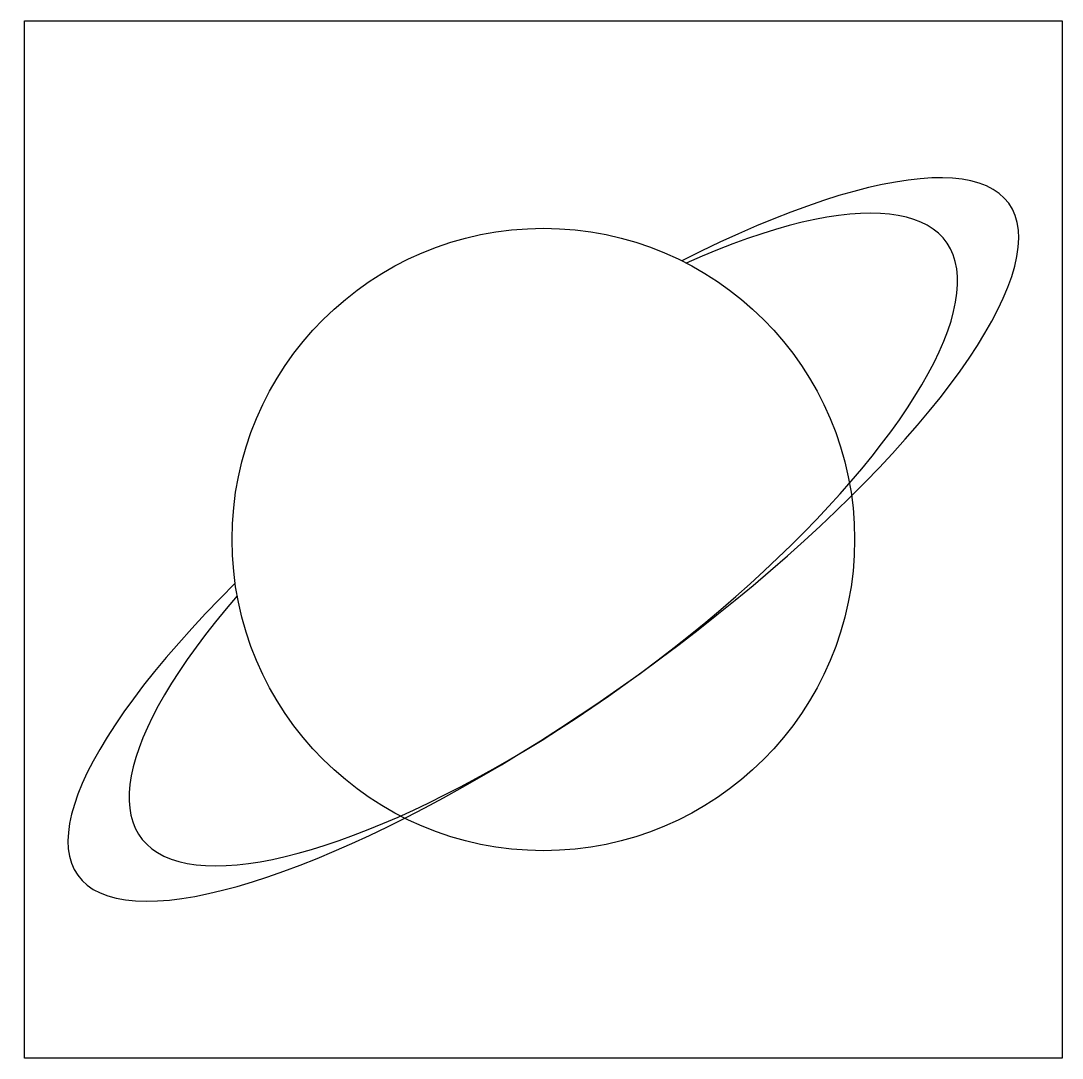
# Model space of a CAD drawing. Header units: millimetres. Extents: x -10 to 0, y 0 to 10.
import ezdxf

# ---------------------------------------------------------------- set-up
doc = ezdxf.new("R2010")
doc.units = ezdxf.units.MM
doc.layers.get('0').update_dxf_attribs({"lineweight": 25, "true_color": 0xffffff})

msp = doc.modelspace()

# ---------------------------------------------------------------- linework, layer by layer
at = {"color": 7, "true_color": 0xffffff}
for p, q in [((-10, 10), (0, 10)), ((-10, 0), (-10, 10)), ((0, 10), (0, 0)), ((0, 0), (-10, 0))]:
    msp.add_line(p, q, dxfattribs=at)
msp.add_circle((-5, 5), 3)
for major_axis, ratio, start_param, end_param in [((4.486, 3.239), 0.287714, 2.071224, 1.070369), ((3.878, 2.874), 0.329849, 2.162744, 0.978849)]:
    msp.add_ellipse((-5, 5), major_axis=major_axis, ratio=ratio, start_param=start_param, end_param=end_param)

doc.saveas('drawing.dxf')
